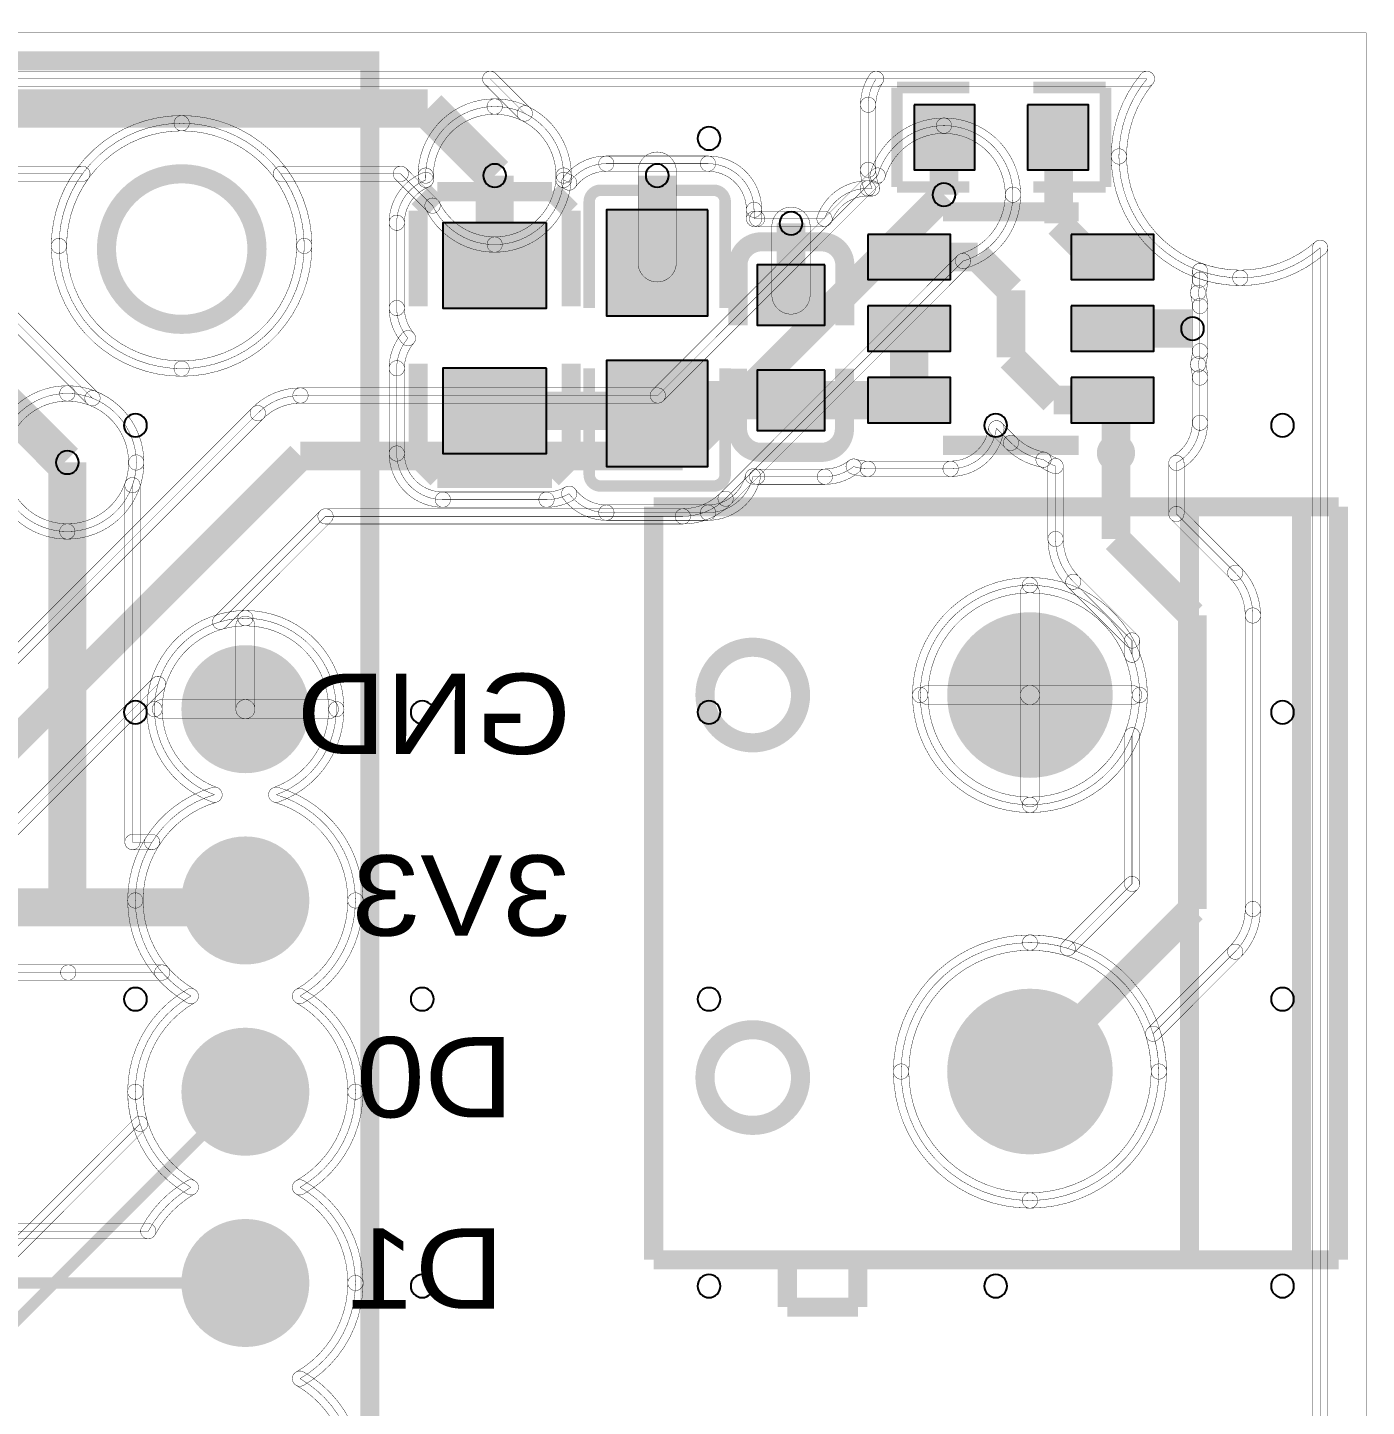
# Model space of a CAD drawing. Header units: millimetres. Extents: x -4.3 to 69.9, y 0.1 to 36.1.
# Drawn here: x 52.09 to 69.88, y 17.82 to 36.13 of the extents above; entities that cross this region are included whole.
import ezdxf
from ezdxf.enums import TextEntityAlignment as Align

# ---------------------------------------------------------------- set-up
doc = ezdxf.new("R2010")
doc.units = ezdxf.units.MM
for name, color, linetype, true_color in [('Bottom Layer', 7, 'Continuous', 0x0000ff), ('Bottom Silkscreen Layer', 7, 'Continuous', 0x66cc33), ('Hole Layer', 7, 'Continuous', 0x222222), ('Top Layer', 7, 'Continuous', 0xff0000), ('Top Silkscreen Layer', 7, 'Continuous', 0xffcc00)]:
    doc.layers.add(name, color=color, linetype=linetype, true_color=true_color)
doc.styles.get("Standard").update_dxf_attribs({"font": 'arial.ttf'})

msp = doc.modelspace()

# ---------------------------------------------------------------- hatches: boundary and pattern name
at = {"layer": 'Bottom Layer'}
for points in [[(64.305, 27.265, 1), (66.505, 27.265, 1)], [(54.131, 27.077, 1), (55.831, 27.077, 1)], [(54.131, 24.537, 1), (55.831, 24.537, 1)], [(64.305, 22.265, 1), (66.505, 22.265, 1)], [(54.131, 21.997, 1), (55.831, 21.997, 1)], [(54.131, 19.457, 1), (55.831, 19.457, 1)]]:
    msp.add_hatch(color=256, dxfattribs=at).paths.add_polyline_path(points)
at = {"layer": 'Hole Layer'}
for points in [[(64.705, 27.265, 1), (66.105, 27.265, 1)], [(54.431, 27.077, 1), (55.531, 27.077, 1)], [(54.431, 24.537, 1), (55.531, 24.537, 1)], [(64.705, 22.265, 1), (66.105, 22.265, 1)], [(54.431, 21.997, 1), (55.531, 21.997, 1)], [(54.431, 19.457, 1), (55.531, 19.457, 1)]]:
    msp.add_hatch(color=256, dxfattribs=at).paths.add_polyline_path(points)
at = {"layer": 'Top Layer'}
for points in [[(63.868, 35.103), (63.868, 34.239), (64.674, 34.239), (64.674, 35.103)], [(65.374, 35.103), (65.374, 34.239), (66.181, 34.239), (66.181, 35.103)], [(61.127, 33.709), (59.777, 33.709), (59.777, 32.299), (61.127, 32.299)], [(58.982, 33.537), (57.605, 33.537), (57.605, 32.404), (58.982, 32.404)], [(63.251, 33.381), (63.251, 32.781), (64.351, 32.781), (64.351, 33.381)], [(65.951, 33.381), (65.951, 32.781), (67.051, 32.781), (67.051, 33.381)], [(62.68, 32.977), (61.78, 32.977), (61.78, 32.177), (62.68, 32.177)], [(63.251, 32.431), (63.251, 31.831), (64.351, 31.831), (64.351, 32.431)], [(65.951, 32.431), (65.951, 31.831), (67.051, 31.831), (67.051, 32.431)], [(61.127, 31.709), (59.777, 31.709), (59.777, 30.299), (61.127, 30.299)], [(58.982, 31.604), (57.605, 31.604), (57.605, 30.472), (58.982, 30.472)], [(62.68, 31.577), (61.78, 31.577), (61.78, 30.777), (62.68, 30.777)], [(63.251, 31.481), (63.251, 30.881), (64.351, 30.881), (64.351, 31.481)], [(65.951, 31.481), (65.951, 30.881), (67.051, 30.881), (67.051, 31.481)], [(64.305, 27.265, 1), (66.505, 27.265, 1)], [(54.131, 27.077, 1), (55.831, 27.077, 1)], [(54.131, 24.537, 1), (55.831, 24.537, 1)], [(64.305, 22.265, 1), (66.505, 22.265, 1)], [(54.131, 21.997, 1), (55.831, 21.997, 1)], [(54.131, 19.457, 1), (55.831, 19.457, 1)]]:
    msp.add_hatch(color=256, dxfattribs=at).paths.add_polyline_path(points)

# ---------------------------------------------------------------- linework, layer by layer
at = {"layer": 'Bottom Layer', "const_width": 0.00508}
msp.add_lwpolyline([(-0.127, 0.058), (69.873, 0.058), (69.873, 36.057), (-0.127, 36.057)], close=True, dxfattribs=at)
for points in [[(58.162, 35.375, -1), (58.306, 35.519), (58.765, 35.06, -1), (58.621, 34.916)], [(58.234, 35.345, -1), (58.234, 35.549), (66.959, 35.549, -1), (66.959, 35.345)], [(66.485, 34.417, -0.174991), (66.881, 35.512, -1), (67.037, 35.382, 0.174991), (66.689, 34.417, -1)], [(58.737, 35.08, -0.287506), (59.312, 34.163, -1), (59.108, 34.163, 0.287506), (58.648, 34.897, -1)], [(63.283, 34.191, -0.334178), (64.262, 34.928, -1), (64.262, 34.724, 0.334178), (63.479, 34.135, -1)], [(64.262, 34.928, -0.414214), (65.281, 33.909, -1), (65.077, 33.909, 0.414214), (64.262, 34.724, -1)], [(68.199, 32.703, -0.414214), (66.485, 34.417, -1), (66.689, 34.417, 0.414214), (68.199, 32.907, -1)], [(49.898, 34.114, -1), (50.042, 34.258), (53.021, 31.279, -1), (52.877, 31.135)], [(49.97, 34.084, -1), (49.97, 34.288), (52.815, 34.288, -1), (52.815, 34.084)], [(52.403, 33.229, -0.158232), (52.733, 34.246, -1), (52.898, 34.126, 0.158232), (52.606, 33.229, -1)], [(55.535, 34.246, -0.158232), (55.865, 33.229, -1), (55.662, 33.229, 0.158232), (55.371, 34.126, -1)], [(55.453, 34.084, -1), (55.453, 34.288), (57.045, 34.288, -1), (57.045, 34.084)], [(56.974, 34.114, -1), (57.117, 34.258), (57.54, 33.835, -1), (57.396, 33.692)], [(59.312, 34.163, -0.414214), (58.293, 33.145, -1), (58.293, 33.348, 0.414214), (59.108, 34.163, -1)], [(60.533, 31.171, -1), (60.389, 31.315), (63.309, 34.235, -1), (63.453, 34.091)], [(65.281, 33.909, -0.334178), (64.544, 32.93, -1), (64.488, 33.126, 0.334178), (65.077, 33.909, -1)], [(58.293, 33.145, -0.287506), (57.376, 33.719, -1), (57.559, 33.808, 0.287506), (58.293, 33.348, -1)], [(54.134, 31.498, -0.414214), (52.403, 33.229, -1), (52.606, 33.229, 0.414214), (54.134, 31.701, -1)], [(55.865, 33.229, -0.414214), (54.134, 31.498, -1), (54.134, 31.701, 0.414214), (55.662, 33.229, -1)], [(69.328, 33.128, -0.181722), (68.199, 32.703, -1), (68.199, 32.907, 0.181722), (69.194, 33.28, -1)], [(69.159, 33.204, -1), (69.363, 33.204), (69.363, 2.973, -1), (69.159, 2.973)], [(61.433, 29.801, -1), (61.289, 29.944), (64.444, 33.1, -1), (64.588, 32.956)], [(52.986, 31.301, -0.308553), (53.633, 30.353, -1), (53.43, 30.353, 0.308553), (52.912, 31.112, -1)], [(55.074, 31.08, -0.198912), (55.713, 31.344, -1), (55.713, 31.141, 0.198912), (55.218, 30.936, -1)], [(55.713, 31.141, -1), (55.713, 31.344), (60.461, 31.344, -1), (60.461, 31.141)], [(55.713, 31.141, -1), (55.713, 31.344), (55.713, 31.344, -1), (55.713, 31.141)], [(46.094, 21.813, -1), (45.951, 21.957), (55.074, 31.08, -1), (55.218, 30.936)], [(55.218, 30.936, -1), (55.074, 31.08), (55.074, 31.08, -1), (55.218, 30.936)], [(53.633, 30.353, -0.414214), (52.615, 29.335, -1), (52.615, 29.538, 0.414214), (53.43, 30.353, -1)], [(52.615, 29.335, -0.260485), (51.747, 29.819, -1), (51.92, 29.926, 0.260485), (52.615, 29.538, -1)], [(61.433, 29.801, -0.198912), (60.793, 29.536, -1), (60.793, 29.739, 0.198912), (61.289, 29.944, -1)], [(61.433, 29.801, -1), (61.289, 29.944), (61.289, 29.944, -1), (61.433, 29.801)], [(54.718, 28.166, -1), (54.574, 28.31), (55.974, 29.709, -1), (56.118, 29.566)], [(56.046, 29.536, -1), (56.046, 29.739), (60.793, 29.739, -1), (60.793, 29.536)], [(60.793, 29.536, -1), (60.793, 29.739), (60.793, 29.739, -1), (60.793, 29.536)], [(63.845, 27.265, -0.414214), (65.405, 28.825, -1), (65.405, 28.622, 0.414214), (64.049, 27.265, -1)], [(65.532, 27.265, -1), (65.278, 27.265), (65.278, 28.624, -1), (65.532, 28.624)], [(65.405, 28.825, -0.414214), (66.965, 27.265, -1), (66.762, 27.265, 0.414214), (65.405, 28.622, -1)], [(63.947, 27.265, 0.414214), (65.405, 25.807, 0.414214), (66.863, 27.265, 0.414214), (65.405, 28.723, 0.414214)], [(54.618, 28.335, -0.070378), (54.981, 28.387, -1), (54.981, 28.184, 0.070378), (54.674, 28.14, -1)], [(54.981, 28.387, -0.414214), (56.291, 27.077, -1), (56.088, 27.077, 0.414214), (54.981, 28.184, -1)], [(55.108, 27.077, -1), (54.854, 27.077), (54.854, 28.186, -1), (55.108, 28.186)], [(49.114, 22.562, -1), (48.97, 22.706), (53.748, 27.484, -1), (53.892, 27.34)], [(53.671, 27.077, -0.070378), (53.723, 27.44, -1), (53.918, 27.384, 0.070378), (53.875, 27.077, -1)], [(51.694, 20.145), (51.334, 20.505, 0.177146), (51.081, 21.082, 0.193556), (51.336, 21.717, 0.414214), (50.419, 22.634, 0.219892), (49.721, 22.311, 0.214176), (49.042, 22.634), (53.82, 27.412, 0.070378), (53.773, 27.077, 0.316105), (54.571, 25.941, 0.333237), (53.519, 24.537, 0.269329), (54.257, 23.267, 0.269329), (53.519, 21.997, 0.269329), (54.257, 20.727, 0.14148), (53.691, 20.145)], [(65.405, 25.705, -0.414214), (63.845, 27.265, -1), (64.049, 27.265, 0.414214), (65.405, 25.909, -1)], [(64.046, 27.138, -1), (64.046, 27.392), (65.405, 27.392, -1), (65.405, 27.138)], [(65.278, 27.265, -1), (65.532, 27.265), (65.532, 25.906, -1), (65.278, 25.906)], [(65.405, 27.138, -1), (65.405, 27.392), (66.764, 27.392, -1), (66.764, 27.138)], [(66.965, 27.265, -0.414214), (65.405, 25.705, -1), (65.405, 25.909, 0.414214), (66.762, 27.265, -1)], [(54.537, 25.845, -0.316105), (53.671, 27.077, -1), (53.875, 27.077, 0.316105), (54.606, 26.036, -1)], [(53.872, 26.95, -1), (53.872, 27.204), (54.981, 27.204, -1), (54.981, 26.95)], [(54.981, 26.95, -1), (54.981, 27.204), (56.09, 27.204, -1), (56.09, 26.95)], [(56.291, 27.077, -0.316105), (55.425, 25.845, -1), (55.356, 26.036, 0.316105), (56.088, 27.077, -1)], [(53.417, 24.537, -0.333237), (54.543, 26.038, -1), (54.6, 25.843, 0.333237), (53.621, 24.537, -1)], [(55.419, 26.038, -0.333237), (56.545, 24.537, -1), (56.342, 24.537, 0.333237), (55.362, 25.843, -1)], [(54.206, 23.179, -0.269329), (53.417, 24.537, -1), (53.621, 24.537, 0.269329), (54.307, 23.355, -1)], [(56.545, 24.537, -0.269329), (55.756, 23.179, -1), (55.655, 23.355, 0.269329), (56.342, 24.537, -1)], [(63.591, 22.265, -0.414214), (65.405, 24.079, -1), (65.405, 23.876, 0.414214), (63.795, 22.265, -1)], [(65.405, 24.079, -0.414214), (67.219, 22.265, -1), (67.016, 22.265, 0.414214), (65.405, 23.876, -1)], [(65.405, 20.553, 0.414214), (67.117, 22.265, 0.414214), (65.405, 23.977, 0.414214), (63.693, 22.265, 0.414214)], [(53.417, 21.997, -0.269329), (54.206, 23.355, -1), (54.307, 23.179, 0.269329), (53.621, 21.997, -1)], [(55.756, 23.355, -0.269329), (56.545, 21.997, -1), (56.342, 21.997, 0.269329), (55.655, 23.179, -1)], [(65.405, 20.451, -0.414214), (63.591, 22.265, -1), (63.795, 22.265, 0.414214), (65.405, 20.655, -1)], [(67.219, 22.265, -0.414214), (65.405, 20.451, -1), (65.405, 20.655, 0.414214), (67.016, 22.265, -1)], [(54.206, 20.639, -0.269329), (53.417, 21.997, -1), (53.621, 21.997, 0.269329), (54.307, 20.815, -1)], [(56.545, 21.997, -0.269329), (55.756, 20.639, -1), (55.655, 20.815, 0.269329), (56.342, 21.997, -1)], [(53.601, 20.193, -0.14148), (54.206, 20.815, -1), (54.307, 20.639, 0.14148), (53.781, 20.098, -1)], [(55.756, 20.815, -0.269329), (56.545, 19.457, -1), (56.342, 19.457, 0.269329), (55.655, 20.639, -1)], [(51.694, 20.044, -1), (51.694, 20.247), (53.691, 20.247, -1), (53.691, 20.044)], [(56.545, 19.457, -0.269329), (55.756, 18.099, -1), (55.655, 18.275, 0.269329), (56.342, 19.457, -1)], [(55.756, 18.275, -0.269329), (56.545, 16.917, -1), (56.342, 16.917, 0.269329), (55.655, 18.099, -1)]]:
    msp.add_lwpolyline(points, format="xyb", close=True, dxfattribs=at)
for points in [[(51.834, 29.873, 0.260485), (52.615, 29.436, 0.414214), (53.532, 30.353, 0.308553), (52.949, 31.207), (49.97, 34.186), (52.815, 34.186, 0.158232), (52.505, 33.229, 0.414214), (54.134, 31.6, 0.414214), (55.763, 33.229, 0.158232), (55.453, 34.186), (57.045, 34.186), (57.468, 33.763, 0.287506), (58.293, 33.246, 0.414214), (59.21, 34.163, 0.287506), (58.693, 34.988), (58.234, 35.447), (66.959, 35.447, 0.174991), (66.587, 34.417, 0.414214), (68.199, 32.805, 0.181722), (69.261, 33.204), (69.261, 2.973, 0.174991)], [(56.443, 16.917, 0.269329), (55.706, 18.187, 0.269329), (56.443, 19.457, 0.269329), (55.706, 20.727, 0.269329), (56.443, 21.997, 0.269329), (55.706, 23.267, 0.269329), (56.443, 24.537, 0.333237), (55.391, 25.941, 0.316105), (56.189, 27.077, 0.414214), (54.981, 28.285, 0.070378), (54.646, 28.238), (56.046, 29.638), (60.793, 29.638), (60.793, 29.638, 0.198912), (61.361, 29.873), (61.361, 29.873), (64.516, 33.028, 0.334178), (65.179, 33.909, 0.414214), (64.262, 34.826, 0.334178), (63.381, 34.163), (60.461, 31.243), (55.713, 31.243), (55.713, 31.243, 0.198912), (55.146, 31.008), (55.146, 31.008), (46.023, 21.885)]]:
    msp.add_lwpolyline(points, format="xyb", dxfattribs=at)
at = {"layer": 'Bottom Layer'}
for points, const_width in [([(57.404, 35.052), (22.352, 35.052)], 0.508), ([(58.293, 34.163), (57.404, 35.052)], 0.508), ([(49.022, 33.909), (52.578, 30.353)], 0.508), ([(60.793, 30.44), (64.262, 33.909)], 0.381), ([(55.713, 30.44), (46.355, 21.082)], 0.381), ([(55.713, 30.44), (60.793, 30.44)], 0.381), ([(51.409, 19.457), (54.981, 19.457)], 0.152)]:
    msp.add_lwpolyline(points, dxfattribs=dict(at, const_width=const_width))
at = {"layer": 'Hole Layer'}
for points in [[(60.988, 34.656, 1), (61.293, 34.656), (61.293, 34.656, 1), (60.988, 34.656)], [(58.141, 34.163, 1), (58.446, 34.163), (58.446, 34.163, 1), (58.141, 34.163)], [(60.3, 34.163, 1), (60.605, 34.163), (60.605, 34.163, 1), (60.3, 34.163)], [(64.11, 33.909, 1), (64.415, 33.909), (64.415, 33.909, 1), (64.11, 33.909)], [(62.078, 33.528, 1), (62.383, 33.528), (62.383, 33.528, 1), (62.078, 33.528)], [(53.368, 30.846, 1), (53.673, 30.846), (53.673, 30.846, 1), (53.368, 30.846)], [(52.462, 30.353, 1), (52.767, 30.353), (52.767, 30.353, 1), (52.462, 30.353)], [(53.368, 27.036, 1), (53.673, 27.036), (53.673, 27.036, 1), (53.368, 27.036)], [(57.178, 27.036, 1), (57.483, 27.036), (57.483, 27.036, 1), (57.178, 27.036)], [(60.988, 27.036, 1), (61.293, 27.036), (61.293, 27.036, 1), (60.988, 27.036)], [(53.368, 23.226, 1), (53.673, 23.226), (53.673, 23.226, 1), (53.368, 23.226)], [(57.178, 23.226, 1), (57.483, 23.226), (57.483, 23.226, 1), (57.178, 23.226)], [(60.988, 23.226, 1), (61.293, 23.226), (61.293, 23.226, 1), (60.988, 23.226)], [(57.178, 19.416, 1), (57.483, 19.416), (57.483, 19.416, 1), (57.178, 19.416)], [(60.988, 19.416, 1), (61.293, 19.416), (61.293, 19.416, 1), (60.988, 19.416)]]:
    msp.add_lwpolyline(points, format="xyb", dxfattribs=at)
for points in [[(67.412, 32.131, 1), (67.717, 32.131, 1)], [(64.798, 30.846, 1), (65.103, 30.846, 1)], [(68.608, 30.846, 1), (68.913, 30.846, 1)], [(68.608, 27.036, 1), (68.913, 27.036, 1)], [(68.608, 23.226, 1), (68.913, 23.226, 1)], [(64.798, 19.416, 1), (65.103, 19.416, 1)], [(68.608, 19.416, 1), (68.913, 19.416, 1)]]:
    msp.add_lwpolyline(points, format="xyb", close=True, dxfattribs=at)
at = {"layer": 'Top Layer', "const_width": 0.00508}
msp.add_lwpolyline([(-0.127, 36.057), (-0.127, 0.058), (69.873, 0.058), (69.873, 36.057)], close=True, dxfattribs=at)
for points in [[(0.485, 35.345, -1), (0.485, 35.549), (63.361, 35.549, -1), (63.361, 35.345)], [(63.154, 35.103, -0.150232), (63.277, 35.504, -1), (63.445, 35.39, 0.150232), (63.357, 35.103, -1)], [(57.275, 34.163, -0.414214), (58.293, 35.182, -1), (58.293, 34.978, 0.414214), (57.478, 34.163, -1)], [(58.293, 35.182, -0.414214), (59.312, 34.163, -1), (59.108, 34.163, 0.414214), (58.293, 34.978, -1)], [(63.154, 35.103, -1), (63.357, 35.103), (63.357, 34.239, -1), (63.154, 34.239)], [(52.403, 33.229, -0.414214), (54.134, 34.96, -1), (54.134, 34.757, 0.414214), (52.606, 33.229, -1)], [(54.134, 31.6, 0.414214), (55.763, 33.229, 0.414214), (54.134, 34.858, 0.414214), (52.505, 33.229, 0.414214)], [(54.134, 34.96, -0.414214), (55.865, 33.229, -1), (55.662, 33.229, 0.414214), (54.134, 34.757, -1)], [(59.2, 34.13, -0.239654), (59.777, 34.423, -1), (59.777, 34.22, 0.239654), (59.365, 34.01, -1)], [(59.777, 34.22, -1), (59.777, 34.423), (61.127, 34.423, -1), (61.127, 34.22)], [(60.706, 33.004, -1), (60.198, 33.004), (60.198, 34.222, -1), (60.706, 34.222)], [(61.127, 34.423, -0.414214), (61.841, 33.709, -1), (61.638, 33.709, 0.414214), (61.127, 34.22, -1)], [(57.277, 34.099, -0.015788), (57.275, 34.163, -1), (57.478, 34.163, 0.015788), (57.479, 34.112, -1)], [(59.312, 34.163, -0.015788), (59.31, 34.099, -1), (59.107, 34.112, 0.015788), (59.108, 34.163, -1)], [(63.214, 33.952, -0.103715), (63.154, 34.239, -1), (63.357, 34.239, 0.103715), (63.4, 34.034, -1)], [(56.891, 33.537, -0.307034), (57.34, 34.2, -1), (57.416, 34.011, 0.307034), (57.094, 33.537, -1)], [(59.246, 34.2, -0.03365), (59.332, 34.158, -1), (59.233, 33.981, 0.03365), (59.171, 34.011, -1)], [(62.58, 33.624, -0.315855), (63.251, 34.095, -1), (63.251, 33.892, 0.315855), (62.771, 33.555, -1)], [(63.251, 33.892, -1), (63.251, 34.095), (63.307, 34.095, -1), (63.307, 33.892)], [(61.841, 33.588, -1), (61.638, 33.588), (61.638, 33.709, -1), (61.841, 33.709)], [(61.732, 33.689, -0.0167), (61.78, 33.691, -1), (61.78, 33.488, 0.0167), (61.746, 33.486, -1)], [(61.78, 33.488, -1), (61.78, 33.691), (62.675, 33.691, -1), (62.675, 33.488)], [(62.484, 32.577, -1), (61.976, 32.577), (61.976, 33.49, -1), (62.484, 33.49)], [(56.891, 33.537, -1), (57.094, 33.537), (57.094, 32.404, -1), (56.891, 32.404)], [(54.134, 31.498, -0.414214), (52.403, 33.229, -1), (52.606, 33.229, 0.414214), (54.134, 31.701, -1)], [(55.865, 33.229, -0.414214), (54.134, 31.498, -1), (54.134, 31.701, 0.414214), (55.662, 33.229, -1)], [(69.328, 33.128, -0.181722), (68.199, 32.703, -1), (68.199, 32.907, 0.181722), (69.194, 33.28, -1)], [(69.159, 33.204, -1), (69.363, 33.204), (69.363, 2.973, -1), (69.159, 2.973)], [(67.765, 32.781, -1), (67.562, 32.781), (67.562, 32.897, -1), (67.765, 32.897)], [(68.199, 32.703, -0.084913), (67.63, 32.801, -1), (67.697, 32.992, 0.084913), (68.199, 32.907, -1)], [(67.765, 32.781, -0.072602), (67.735, 32.577, -1), (67.54, 32.635, 0.072602), (67.562, 32.781, -1)], [(67.735, 32.635, -0.072602), (67.765, 32.431, -1), (67.562, 32.431, 0.072602), (67.54, 32.577, -1)], [(57.064, 31.938, -0.179906), (56.891, 32.404, -1), (57.094, 32.404, 0.179906), (57.218, 32.07, -1)], [(67.765, 31.831, -1), (67.562, 31.831), (67.562, 32.431, -1), (67.765, 32.431)], [(56.891, 31.604, -0.179906), (57.064, 32.07, -1), (57.218, 31.938, 0.179906), (57.094, 31.604, -1)], [(67.765, 31.831, -0.072602), (67.735, 31.627, -1), (67.54, 31.685, 0.072602), (67.562, 31.831, -1)], [(56.891, 31.604, -1), (57.094, 31.604), (57.094, 30.472, -1), (56.891, 30.472)], [(67.735, 31.685, -0.072602), (67.765, 31.481, -1), (67.562, 31.481, 0.072602), (67.54, 31.627, -1)], [(67.765, 30.881, -1), (67.562, 30.881), (67.562, 31.481, -1), (67.765, 31.481)], [(51.596, 30.353, -0.414214), (52.615, 31.372, -1), (52.615, 31.168, 0.414214), (51.799, 30.353, -1)], [(52.615, 31.372, -0.414214), (53.633, 30.353, -1), (53.43, 30.353, 0.414214), (52.615, 31.168, -1)], [(67.765, 30.881, -0.271197), (67.401, 30.259, -1), (67.301, 30.436, 0.271197), (67.562, 30.881, -1)], [(65.06, 30.795, -0.37924), (64.351, 30.167, -1), (64.351, 30.371, 0.37924), (64.858, 30.82, -1)], [(64.887, 30.735, -1), (65.031, 30.879), (65.224, 30.685, -1), (65.081, 30.542)], [(65.081, 30.542, -1), (65.224, 30.685), (65.224, 30.685, -1), (65.081, 30.542)], [(65.569, 30.29, -0.155653), (65.081, 30.542, -1), (65.224, 30.685, 0.155653), (65.603, 30.49, -1)], [(53.633, 30.353, -0.083801), (53.577, 30.019, -1), (53.385, 30.085, 0.083801), (53.43, 30.353, -1)], [(57.605, 29.758, -0.414214), (56.891, 30.472, -1), (57.094, 30.472, 0.414214), (57.605, 29.961, -1)], [(63.126, 30.219, -0.170161), (62.68, 30.063, -1), (62.68, 30.266, 0.170161), (62.999, 30.378, -1)], [(63.251, 30.167, -0.07857), (63.031, 30.202, -1), (63.094, 30.395, 0.07857), (63.251, 30.371, -1)], [(65.711, 30.209, -0.074221), (65.525, 30.308, -1), (65.647, 30.471, 0.074221), (65.78, 30.4, -1)], [(65.644, 30.305, -1), (65.847, 30.305), (65.847, 29.337, -1), (65.644, 29.337)], [(67.452, 29.67, -1), (67.249, 29.67), (67.249, 30.347, -1), (67.452, 30.347)], [(61.824, 30.146, -0.352053), (61.127, 29.585, -1), (61.127, 29.789, 0.352053), (61.626, 30.189, -1)], [(61.78, 30.063, -0.022571), (61.716, 30.066, -1), (61.734, 30.269, 0.022571), (61.78, 30.266, -1)], [(61.78, 30.063, -1), (61.78, 30.266), (62.68, 30.266, -1), (62.68, 30.063)], [(63.251, 30.167, -1), (63.251, 30.371), (64.351, 30.371, -1), (64.351, 30.167)], [(53.582, 25.312, -1), (53.379, 25.312), (53.379, 30.052, -1), (53.582, 30.052)], [(59.332, 29.85, -0.12915), (58.982, 29.758, -1), (58.982, 29.961, 0.12915), (59.233, 30.027, -1)], [(59.777, 29.585, -0.239654), (59.2, 29.879, -1), (59.365, 29.998, 0.239654), (59.777, 29.789, -1)], [(57.605, 29.758, -1), (57.605, 29.961), (58.982, 29.961, -1), (58.982, 29.758)], [(59.777, 29.585, -1), (59.777, 29.789), (61.127, 29.789, -1), (61.127, 29.585)], [(67.279, 29.598, -1), (67.423, 29.741), (68.204, 28.96, -1), (68.06, 28.817)], [(65.644, 29.337, -1), (65.847, 29.337), (65.847, 29.337, -1), (65.644, 29.337)], [(65.909, 28.698, -0.198912), (65.644, 29.337, -1), (65.847, 29.337, 0.198912), (66.052, 28.841, -1)], [(68.204, 28.96, -0.198912), (68.468, 28.321, -1), (68.265, 28.321, 0.198912), (68.06, 28.817, -1)], [(68.06, 28.817, -1), (68.204, 28.96), (68.204, 28.96, -1), (68.06, 28.817)], [(63.845, 27.265, -0.414214), (65.405, 28.825, -1), (65.405, 28.622, 0.414214), (64.049, 27.265, -1)], [(65.532, 27.265, -1), (65.278, 27.265), (65.278, 28.624, -1), (65.532, 28.624)], [(65.405, 28.825, -0.307917), (66.856, 27.838, -1), (66.667, 27.763, 0.307917), (65.405, 28.622, -1)], [(65.909, 28.698, -1), (66.052, 28.841), (66.052, 28.841, -1), (65.909, 28.698)], [(65.909, 28.698, -1), (66.052, 28.841), (66.833, 28.06, -1), (66.69, 27.917)], [(53.671, 27.077, -0.414214), (54.981, 28.387, -1), (54.981, 28.184, 0.414214), (53.875, 27.077, -1)], [(54.981, 28.387, -0.414214), (56.291, 27.077, -1), (56.088, 27.077, 0.414214), (54.981, 28.184, -1)], [(68.468, 24.424, -1), (68.265, 24.424), (68.265, 28.321, -1), (68.468, 28.321)], [(68.468, 28.321, -1), (68.265, 28.321), (68.265, 28.321, -1), (68.468, 28.321)], [(55.108, 27.077, -1), (54.854, 27.077), (54.854, 28.186, -1), (55.108, 28.186)], [(66.66, 27.989, -1), (66.863, 27.989), (66.863, 27.801, -1), (66.66, 27.801)], [(65.405, 25.705, -0.414214), (63.845, 27.265, -1), (64.049, 27.265, 0.414214), (65.405, 25.909, -1)], [(64.046, 27.138, -1), (64.046, 27.392), (65.405, 27.392, -1), (65.405, 27.138)], [(65.278, 27.265, -1), (65.532, 27.265), (65.532, 25.906, -1), (65.278, 25.906)], [(54.537, 25.845, -0.316105), (53.671, 27.077, -1), (53.875, 27.077, 0.316105), (54.606, 26.036, -1)], [(53.872, 26.95, -1), (53.872, 27.204), (54.981, 27.204, -1), (54.981, 26.95)], [(54.981, 26.95, -1), (54.981, 27.204), (56.09, 27.204, -1), (56.09, 26.95)], [(56.291, 27.077, -0.316105), (55.425, 25.845, -1), (55.356, 26.036, 0.316105), (56.088, 27.077, -1)], [(66.856, 26.692, -0.307917), (65.405, 25.705, -1), (65.405, 25.909, 0.307917), (66.667, 26.767, -1)], [(66.66, 26.73, -1), (66.863, 26.73), (66.863, 24.757, -1), (66.66, 24.757)], [(53.655, 25.366, -0.184012), (54.543, 26.038, -1), (54.6, 25.843, 0.184012), (53.827, 25.258, -1)], [(55.419, 26.038, -0.333237), (56.545, 24.537, -1), (56.342, 24.537, 0.333237), (55.362, 25.843, -1)], [(53.481, 25.211, -1), (53.481, 25.414), (53.741, 25.414, -1), (53.741, 25.211)], [(65.979, 23.83, -1), (65.835, 23.974), (66.69, 24.828, -1), (66.833, 24.685)], [(56.545, 24.537, -0.269329), (55.756, 23.179, -1), (55.655, 23.355, 0.269329), (56.342, 24.537, -1)], [(68.468, 24.424, -0.198912), (68.204, 23.785, -1), (68.06, 23.928, 0.198912), (68.265, 24.424, -1)], [(63.591, 22.265, -0.414214), (65.405, 24.079, -1), (65.405, 23.876, 0.414214), (63.795, 22.265, -1)], [(65.405, 24.079, -0.074506), (65.937, 23.999, -1), (65.877, 23.805, 0.074506), (65.405, 23.876, -1)], [(67.114, 22.695, -1), (66.97, 22.839), (68.06, 23.928, -1), (68.204, 23.785)], [(68.204, 23.785, -1), (68.06, 23.928), (68.06, 23.928, -1), (68.204, 23.785)], [(51.774, 23.478, -1), (51.774, 23.681), (52.628, 23.681, -1), (52.628, 23.478)], [(52.628, 23.478, -1), (52.628, 23.681), (52.628, 23.681, -1), (52.628, 23.478)], [(52.628, 23.478, -1), (52.628, 23.681), (53.876, 23.681, -1), (53.876, 23.478)], [(54.206, 23.179, -0.084864), (53.799, 23.513, -1), (53.953, 23.646, 0.084864), (54.307, 23.355, -1)], [(53.417, 21.997, -0.269329), (54.206, 23.355, -1), (54.307, 23.179, 0.269329), (53.621, 21.997, -1)], [(55.756, 23.355, -0.269329), (56.545, 21.997, -1), (56.342, 21.997, 0.269329), (55.655, 23.179, -1)], [(67.139, 22.797, -0.074506), (67.219, 22.265, -1), (67.016, 22.265, 0.074506), (66.945, 22.737, -1)], [(65.405, 20.451, -0.414214), (63.591, 22.265, -1), (63.795, 22.265, 0.414214), (65.405, 20.655, -1)], [(67.219, 22.265, -0.414214), (65.405, 20.451, -1), (65.405, 20.655, 0.414214), (67.016, 22.265, -1)], [(53.485, 21.542, -0.07394), (53.417, 21.997, -1), (53.621, 21.997, 0.07394), (53.679, 21.601, -1)], [(56.545, 21.997, -0.269329), (55.756, 20.639, -1), (55.655, 20.815, 0.269329), (56.342, 21.997, -1)], [(51.398, 19.243, -1), (51.254, 19.387), (53.51, 21.643, -1), (53.654, 21.5)], [(55.756, 20.815, -0.269329), (56.545, 19.457, -1), (56.342, 19.457, 0.269329), (55.655, 20.639, -1)], [(56.545, 19.457, -0.269329), (55.756, 18.099, -1), (55.655, 18.275, 0.269329), (56.342, 19.457, -1)], [(55.756, 18.275, -0.269329), (56.545, 16.917, -1), (56.342, 16.917, 0.269329), (55.655, 18.099, -1)]]:
    msp.add_lwpolyline(points, format="xyb", close=True, dxfattribs=at)
for points in [[(0.485, 35.447), (63.361, 35.447, 0.150232), (63.255, 35.103), (63.255, 34.239, 0.103715), (63.307, 33.993), (63.251, 33.993, 0.315855), (62.675, 33.589), (61.78, 33.589, 0.0167), (61.739, 33.588), (61.739, 33.709, 0.414214), (61.127, 34.321), (59.777, 34.321, 0.239654), (59.282, 34.07, 0.03365), (59.208, 34.105, 0.015788), (59.21, 34.163, 0.414214), (58.293, 35.08, 0.414214), (57.376, 34.163, 0.015788), (57.378, 34.105, 0.307034), (56.992, 33.537), (56.992, 32.404, 0.179906), (57.141, 32.004, 0.179906), (56.992, 31.604), (56.992, 30.472, 0.414214), (57.605, 29.859), (58.982, 29.859, 0.12915), (59.282, 29.938, 0.239654), (59.777, 29.687), (61.127, 29.687, 0.352053), (61.725, 30.167, 0.022571), (61.78, 30.165), (62.68, 30.165, 0.170161), (63.062, 30.299, 0.07857), (63.251, 30.269), (64.351, 30.269, 0.37924), (64.959, 30.807), (65.153, 30.614), (65.153, 30.614, 0.155653), (65.586, 30.39, 0.074221), (65.745, 30.305), (65.745, 29.337), (65.745, 29.337, 0.198912), (65.981, 28.77), (65.981, 28.77), (66.761, 27.989), (66.761, 27.801, 0.307917), (65.405, 28.723, 0.414214), (63.947, 27.265, 0.414214), (65.405, 25.807, 0.307917), (66.761, 26.73), (66.761, 24.757), (65.907, 23.902, 0.074506), (65.405, 23.977, 0.414214), (63.693, 22.265, 0.414214), (65.405, 20.553, 0.414214), (67.117, 22.265, 0.074506), (67.042, 22.767), (68.132, 23.857), (68.132, 23.857, 0.198912), (68.367, 24.424), (68.367, 28.321), (68.367, 28.321, 0.198912), (68.132, 28.889), (68.132, 28.889), (67.351, 29.67), (67.351, 30.347, 0.271197), (67.663, 30.881), (67.663, 31.481, 0.072602), (67.638, 31.656, 0.072602), (67.663, 31.831), (67.663, 32.431, 0.072602), (67.638, 32.606, 0.072602), (67.663, 32.781), (67.663, 32.897, 0.084913), (68.199, 32.805, 0.181722), (69.261, 33.204), (69.261, 2.973, 0.174991)], [(56.443, 16.917, 0.269329), (55.706, 18.187, 0.269329), (56.443, 19.457, 0.269329), (55.706, 20.727, 0.269329), (56.443, 21.997, 0.269329), (55.706, 23.267, 0.269329), (56.443, 24.537, 0.333237), (55.391, 25.941, 0.316105), (56.189, 27.077, 0.414214), (54.981, 28.285, 0.414214), (53.773, 27.077, 0.316105), (54.571, 25.941, 0.184012), (53.741, 25.312), (53.481, 25.312), (53.481, 30.052, 0.083801), (53.532, 30.353, 0.414214), (52.615, 31.27, 0.414214), (51.698, 30.353, 0.083801)], [(51.774, 23.58), (52.628, 23.58), (52.628, 23.58), (53.876, 23.58, 0.084864), (54.257, 23.267, 0.269329), (53.519, 21.997, 0.07394), (53.582, 21.572), (51.326, 19.315, 0.154594)]]:
    msp.add_lwpolyline(points, format="xyb", dxfattribs=at)
at = {"layer": 'Top Layer'}
for points in [[(63.868, 35.103), (63.868, 34.239), (64.674, 34.239), (64.674, 35.103)], [(65.374, 35.103), (65.374, 34.239), (66.181, 34.239), (66.181, 35.103)], [(61.127, 33.709), (59.777, 33.709), (59.777, 32.299), (61.127, 32.299)], [(58.982, 33.537), (57.605, 33.537), (57.605, 32.404), (58.982, 32.404)], [(63.251, 33.381), (63.251, 32.781), (64.351, 32.781), (64.351, 33.381)], [(65.951, 33.381), (65.951, 32.781), (67.051, 32.781), (67.051, 33.381)], [(62.68, 32.977), (61.78, 32.977), (61.78, 32.177), (62.68, 32.177)], [(63.251, 32.431), (63.251, 31.831), (64.351, 31.831), (64.351, 32.431)], [(65.951, 32.431), (65.951, 31.831), (67.051, 31.831), (67.051, 32.431)], [(61.127, 31.709), (59.777, 31.709), (59.777, 30.299), (61.127, 30.299)], [(58.982, 31.604), (57.605, 31.604), (57.605, 30.472), (58.982, 30.472)], [(62.68, 31.577), (61.78, 31.577), (61.78, 30.777), (62.68, 30.777)], [(63.251, 31.481), (63.251, 30.881), (64.351, 30.881), (64.351, 31.481)], [(65.951, 31.481), (65.951, 30.881), (67.051, 30.881), (67.051, 31.481)]]:
    msp.add_lwpolyline(points, close=True, dxfattribs=at)
for points, const_width in [([(64.262, 34.662), (64.271, 34.671)], 0.381), ([(64.262, 33.909), (64.262, 34.662)], 0.381), ([(65.786, 34.662), (65.777, 34.671)], 0.381), ([(65.786, 33.528), (65.786, 34.662)], 0.381), ([(58.293, 34.163), (58.293, 32.97)], 0.508), ([(60.452, 34.163), (60.452, 33.004)], 0.508), ([(62.23, 32.577), (62.23, 33.528)], 0.381), ([(66.233, 33.081), (65.786, 33.528)], 0.381), ([(63.801, 33.081), (64.709, 33.081)], 0.381), ([(64.709, 33.081), (65.151, 32.639)], 0.381), ([(66.501, 33.081), (66.233, 33.081)], 0.381), ([(65.151, 32.639), (65.151, 31.75)], 0.381), ([(63.801, 32.131), (63.801, 31.181)], 0.508), ([(66.501, 32.131), (67.564, 32.131)], 0.508), ([(65.151, 31.75), (65.72, 31.181)], 0.381), ([(60.452, 31.004), (60.629, 31.181)], 0.508), ([(60.629, 31.181), (63.801, 31.181)], 0.508), ([(65.72, 31.181), (66.501, 31.181)], 0.381), ([(66.548, 31.134), (66.501, 31.181)], 0.381), ([(66.548, 29.337), (66.548, 31.134)], 0.381), ([(58.293, 31.038), (60.418, 31.038)], 0.508), ([(60.418, 31.038), (60.452, 31.004)], 0.508), ([(52.615, 24.46), (52.615, 30.353)], 0.508), ([(67.564, 28.321), (66.548, 29.337)], 0.381), ([(67.564, 24.424), (67.564, 28.321)], 0.381), ([(54.89, 24.446), (54.981, 24.537)], 0.508), ([(50.927, 24.446), (52.628, 24.446)], 0.508), ([(52.628, 24.446), (52.615, 24.46)], 0.508), ([(52.628, 24.446), (54.89, 24.446)], 0.508), ([(65.405, 22.265), (67.564, 24.424)], 0.381), ([(54.981, 21.997), (50.629, 17.645)], 0.152)]:
    msp.add_lwpolyline(points, dxfattribs=dict(at, const_width=const_width))
at = {"layer": 'Top Silkscreen Layer', "const_width": 0.254}
msp.add_lwpolyline([(56.635, 35.687), (0.635, 35.687), (0.635, 0.687), (56.635, 0.687)], close=True, dxfattribs=at)
msp.add_lwpolyline([(56.635, 35.687), (0.635, 35.687), (0.635, 0.687), (56.635, 0.687)], close=True, dxfattribs=at)
at = {"layer": 'Top Silkscreen Layer'}
for points, const_width in [([(63.639, 34.01), (63.639, 35.332)], 0.152), ([(63.639, 35.332), (64.598, 35.332)], 0.152), ([(63.639, 34.01), (63.639, 35.332)], 0.152), ([(63.639, 35.332), (64.598, 35.332)], 0.152), ([(66.409, 35.332), (65.45, 35.332)], 0.152), ([(66.409, 35.332), (65.45, 35.332)], 0.152), ([(66.409, 34.01), (66.409, 35.332)], 0.152), ([(66.409, 34.01), (66.409, 35.332)], 0.152), ([(57.531, 33.949), (57.277, 33.695)], 0.254), ([(57.531, 33.949), (57.277, 33.695)], 0.254), ([(57.658, 33.949), (57.531, 33.949)], 0.254), ([(57.658, 33.949), (57.531, 33.949)], 0.254), ([(59.055, 33.949), (57.658, 33.949)], 0.254), ([(59.055, 33.949), (57.658, 33.949)], 0.254), ([(59.309, 33.695), (59.055, 33.949)], 0.254), ([(59.309, 33.695), (59.055, 33.949)], 0.254), ([(64.598, 34.01), (63.639, 34.01)], 0.152), ([(64.598, 34.01), (63.639, 34.01)], 0.152), ([(65.45, 34.01), (66.409, 34.01)], 0.152), ([(65.45, 34.01), (66.409, 34.01)], 0.152), ([(59.549, 32.405), (59.549, 33.815)], 0.152), ([(59.549, 32.405), (59.549, 33.815)], 0.152), ([(59.701, 33.968), (61.203, 33.968)], 0.152), ([(59.701, 33.968), (61.203, 33.968)], 0.152), ([(61.356, 33.815), (61.356, 32.405)], 0.152), ([(61.356, 33.815), (61.356, 32.405)], 0.152), ([(57.277, 33.695), (57.277, 32.425)], 0.254), ([(57.277, 33.695), (57.277, 32.425)], 0.254), ([(59.309, 33.568), (59.309, 33.695)], 0.254), ([(59.309, 33.568), (59.309, 33.695)], 0.254), ([(59.309, 32.425), (59.309, 33.568)], 0.254), ([(59.309, 32.425), (59.309, 33.568)], 0.254), ([(64.251, 33.681), (66.051, 33.681)], 0.254), ([(64.251, 33.681), (66.051, 33.681)], 0.254), ([(62.636, 33.283), (61.836, 33.283)], 0.254), ([(62.636, 33.283), (61.836, 33.283)], 0.254), ([(61.526, 32.173), (61.526, 32.973)], 0.254), ([(61.526, 32.173), (61.526, 32.973)], 0.254), ([(62.946, 32.173), (62.946, 32.973)], 0.254), ([(62.946, 32.173), (62.946, 32.973)], 0.254), ([(57.277, 31.663), (57.277, 30.52)], 0.254), ([(57.277, 31.663), (57.277, 30.52)], 0.254), ([(59.309, 30.393), (59.309, 31.663)], 0.254), ([(59.309, 30.393), (59.309, 31.663)], 0.254), ([(59.549, 31.603), (59.549, 30.193)], 0.152), ([(59.549, 31.603), (59.549, 30.193)], 0.152), ([(61.356, 30.193), (61.356, 31.603)], 0.152), ([(61.356, 30.193), (61.356, 31.603)], 0.152), ([(61.52, 31.597), (61.52, 30.797)], 0.254), ([(61.52, 31.597), (61.52, 30.797)], 0.254), ([(62.94, 31.597), (62.94, 30.797)], 0.254), ([(62.94, 31.597), (62.94, 30.797)], 0.254), ([(57.277, 30.52), (57.277, 30.393)], 0.254), ([(57.277, 30.52), (57.277, 30.393)], 0.254), ([(62.63, 30.487), (61.83, 30.487)], 0.254), ([(62.63, 30.487), (61.83, 30.487)], 0.254), ([(64.251, 30.581), (66.051, 30.581)], 0.254), ([(64.251, 30.581), (66.051, 30.581)], 0.254), ([(57.277, 30.393), (57.531, 30.139)], 0.254), ([(57.277, 30.393), (57.531, 30.139)], 0.254), ([(59.055, 30.139), (59.309, 30.393)], 0.254), ([(59.055, 30.139), (59.309, 30.393)], 0.254), ([(57.531, 30.139), (58.928, 30.139)], 0.254), ([(57.531, 30.139), (58.928, 30.139)], 0.254), ([(58.928, 30.139), (59.055, 30.139)], 0.254), ([(58.928, 30.139), (59.055, 30.139)], 0.254), ([(59.701, 30.04), (61.203, 30.04)], 0.152), ([(59.701, 30.04), (61.203, 30.04)], 0.152), ([(60.405, 19.765), (60.405, 29.765)], 0.254), ([(60.405, 29.765), (69.505, 29.765)], 0.254), ([(60.405, 19.765), (60.405, 29.765)], 0.254), ([(60.405, 29.765), (69.505, 29.765)], 0.254), ([(67.524, 19.765), (67.524, 29.765)], 0.254), ([(67.524, 19.765), (67.524, 29.765)], 0.254), ([(69.014, 19.765), (69.014, 29.765)], 0.254), ([(69.014, 19.765), (69.014, 29.765)], 0.254), ([(69.505, 19.765), (69.505, 29.765)], 0.254), ([(69.505, 19.765), (69.505, 29.765)], 0.254), ([(60.405, 19.765), (69.505, 19.765)], 0.254), ([(60.405, 19.765), (69.505, 19.765)], 0.254), ([(62.181, 19.765), (62.181, 19.137)], 0.254), ([(62.181, 19.765), (62.181, 19.137)], 0.254), ([(63.119, 19.137), (63.119, 19.765)], 0.254), ([(63.119, 19.137), (63.119, 19.765)], 0.254), ([(62.181, 19.137), (63.119, 19.137)], 0.254), ([(62.181, 19.137), (63.119, 19.137)], 0.254)]:
    msp.add_lwpolyline(points, dxfattribs=dict(at, const_width=const_width))
for points, const_width in [([(53.135, 33.187, 1), (55.135, 33.187), (55.135, 33.187, 1), (53.135, 33.187)], 0.254), ([(53.135, 33.187, 1), (55.135, 33.187), (55.135, 33.187, 1), (53.135, 33.187)], 0.254), ([(59.549, 33.815, -0.414214), (59.701, 33.968)], 0.152), ([(59.549, 33.815, -0.414214), (59.701, 33.968)], 0.152), ([(61.203, 33.968, -0.414214), (61.356, 33.815)], 0.152), ([(61.203, 33.968, -0.414214), (61.356, 33.815)], 0.152), ([(61.526, 32.973, -0.414239), (61.836, 33.283)], 0.254), ([(61.526, 32.973, -0.414239), (61.836, 33.283)], 0.254), ([(62.636, 33.283, -0.414214), (62.946, 32.973)], 0.254), ([(62.636, 33.283, -0.414214), (62.946, 32.973)], 0.254), ([(61.83, 30.487, -0.414214), (61.52, 30.797)], 0.254), ([(61.83, 30.487, -0.414214), (61.52, 30.797)], 0.254), ([(62.94, 30.797, -0.414239), (62.63, 30.487)], 0.254), ([(62.94, 30.797, -0.414239), (62.63, 30.487)], 0.254), ([(59.549, 30.193, 0.414214), (59.701, 30.04)], 0.152), ([(59.549, 30.193, 0.414214), (59.701, 30.04)], 0.152), ([(61.203, 30.04, 0.414214), (61.356, 30.193)], 0.152), ([(61.203, 30.04, 0.414214), (61.356, 30.193)], 0.152)]:
    msp.add_lwpolyline(points, format="xyb", dxfattribs=dict(at, const_width=const_width))
at = {"layer": 'Top Silkscreen Layer', "const_width": 0.254}
for points in [[(66.421, 30.48, 1), (66.675, 30.48, 1)], [(66.421, 30.48, 1), (66.675, 30.48, 1)], [(61.087, 27.265, 1), (62.357, 27.265, 1)], [(61.087, 27.265, 1), (62.357, 27.265, 1)], [(61.087, 22.185, 1), (62.357, 22.185, 1)], [(61.087, 22.185, 1), (62.357, 22.185, 1)]]:
    msp.add_lwpolyline(points, format="xyb", close=True, dxfattribs=at)

# ---------------------------------------------------------------- texts
at = {"layer": 'Bottom Silkscreen Layer', "text_generation_flag": 2, "width": 1.1}
for s, p in [('GND', (59.309, 26.162)), ('3V3', (59.309, 23.749)), ('D0', (58.547, 21.336)), ('D1', (58.42, 18.796))]:
    msp.add_text(s, height=1.0668, dxfattribs=at).set_placement(p, align=Align.BOTTOM_LEFT)

doc.saveas('drawing.dxf')
